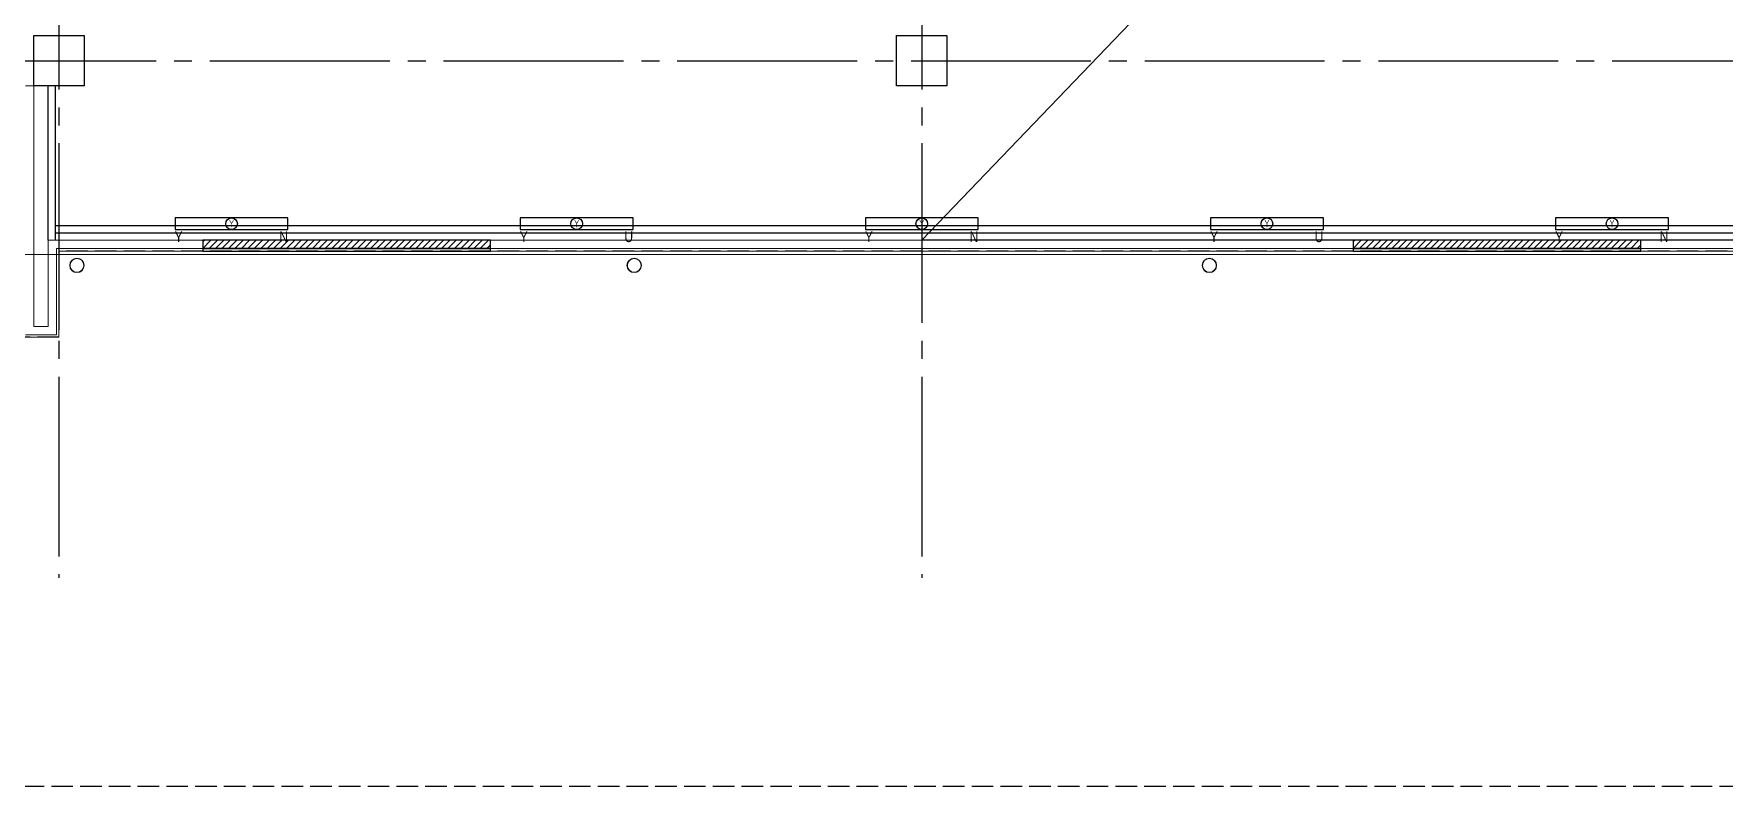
# Model space of a CAD drawing. Header units: millimetres. Extents: x -17313 to 27370, y -1010 to 13584.
# Drawn here: x 12685 to 15036, y -1010 to 37 of the extents above; entities that cross this region are included whole.
import ezdxf
from ezdxf.enums import TextEntityAlignment as Align

# ---------------------------------------------------------------- set-up
doc = ezdxf.new("R2010")
doc.units = ezdxf.units.MM
doc.header["$LTSCALE"] = 100
doc.linetypes.add('X-S-FAB-L10$0$COL-CEN-LIN', pattern=[3.25, 2.5, -0.25, 0.25, -0.25])
doc.linetypes.add('X-S-FAB-L10$0$HIDDEN', pattern=[0.4, 0.3, -0.1])
for name, color, linetype in [('0-XREF', 7, 'Continuous'), ('188K-SM-03-F10-ARCH-PA-Y2257103$0$K-岩棉 2hr 7.5-非抗', 53, 'Continuous'), ('188K-SM-06-F10-ELEC-LIGHT-Y2257103$0$E-LIGHT(Y)-N', 8, 'Continuous'), ('188K-SM-06-F10-ELEC-LIGHT-Y2257103$0$E-LIGHT(Y)-U XLPE', 8, 'Continuous'), ('X-S-FAB-L10$0$0-DIM-TXT', 8, 'Continuous'), ('X-S-FAB-L10$0$A-OBJE-MEP', 8, 'Continuous'), ('X-S-FAB-L10$0$A-WALL-EX', 8, 'Continuous'), ('X-S-FAB-L10$0$BLOCK', 8, 'Continuous'), ('X-S-FAB-L10$0$CCL', 8, 'X-S-FAB-L10$0$COL-CEN-LIN'), ('X-S-FAB-L10$0$COL-S', 8, 'Continuous'), ('X-S-FAB-L10$0$HID', 8, 'X-S-FAB-L10$0$HIDDEN'), ('X-S-FAB-L10$0$S-FNDN', 8, 'Continuous'), ('X-S-FAB-L10$0$WALL_188K_EX', 8, 'Continuous')]:
    doc.layers.add(name, color=color, linetype=linetype)
doc.styles.add('188K-SM-06-F10-ELEC-LIGHT-Y2257103$0$AE', font='isocp.shx', dxfattribs={"bigfont": 'chineset.shx'})
doc.styles.add('188K-SM-06-F10-ELEC-LIGHT-Y2257103$0$Standard', font='arial.ttf')
doc.styles.add('X-S-FAB-L10$0$CHINA', font='simplex.shx', dxfattribs={"width": 0.75, "bigfont": 'chineset.shx'})
doc.styles.add('X-S-FAB-L10$0$Standard', font='', dxfattribs={"width": 0.8})
doc.styles.add('X-S-FAB-L10$0$TG_NOTE_TEXT', font='simplex.shx', dxfattribs={"width": 0.75, "bigfont": 'chineset.shx'})
doc.styles.get('X-S-FAB-L10$0$Standard').set_extended_font_data('Microsoft JhengHei')

# ---------------------------------------------------------------- blocks, each defined once
blk = doc.blocks.new('X-S-FAB-L10$0$FAB2-L05')
at = {"layer": 'X-S-FAB-L10$0$CCL'}
for p, q in [((-13440, 11005), (-13440, 0)), ((-12240, 11005), (-12240, 0)), ((-26880, 720), (1210, 720))]:
    blk.add_line(p, q, dxfattribs=at)
at = {"layer": 'X-S-FAB-L10$0$COL-S'}
for points in [[(-13475, 755), (-13405, 755), (-13405, 685), (-13475, 685)], [(-12275, 755), (-12205, 755), (-12205, 685), (-12275, 685)]]:
    blk.add_lwpolyline(points, close=True, dxfattribs=at)
blk = doc.blocks.new('X-S-FAB-L10')
at = {"layer": 'X-S-FAB-L10$0$WALL_188K_EX'}
h = blk.add_hatch(dxfattribs=at)
h.set_pattern_fill('LINE', color=256, scale=2, angle=45)
h.set_pattern_definition([(45, (13221.6165, -265), (-4.49013, 4.49013), [])])
h.paths.add_polyline_path([(12920, -261.5), (13320, -261.5), (13320, -250), (12920, -250)])
h = blk.add_hatch(dxfattribs=at)
h.set_pattern_fill('LINE', color=256, scale=2, angle=45)
h.set_pattern_definition([(45, (14821.6165, -265), (-4.49013, 4.49013), [])])
h.paths.add_polyline_path([(14520, -261.5), (14920, -261.5), (14920, -250), (14520, -250)])
at = {"layer": 'DefPoints'}
blk.add_lwpolyline([(16745, -35), (15995, -35), (15995, 35), (15925, 35), (15925, -35), (15155, -35), (15155, 35), (15085, 35), (15085, -35), (15155, -35), (15155, -250), (13920, -250), (19914.055, 6000), (21180, 7320), (21180, 5520), (23465, 5520), (23485, 3587.5), (24315, 3587.5), (24315, 1870), (17075, 1870), (17075, 2060), (16745, 2060), (16745, -21.034)], close=True, dxfattribs=at)
at = {"layer": 'X-S-FAB-L10$0$A-OBJE-MEP', "lineweight": 0, "flags": 128}
for points in [[(12754.5, -285, 1), (12735.5, -285, 1)], [(13529.5, -285, 1), (13510.5, -285, 1)], [(14329.5, -285, 1), (14310.5, -285, 1)]]:
    blk.add_lwpolyline(points, format="xyb", close=True, dxfattribs=at)
at = {"layer": 'X-S-FAB-L10$0$A-OBJE-MEP', "lineweight": 0}
for centre in [(12745, -285), (13520, -285), (14320, -285)]:
    blk.add_circle(centre, 10, dxfattribs=at)
at = {"layer": 'X-S-FAB-L10$0$A-WALL-EX', "lineweight": 0}
for p, q in [((12920, -265), (12920, -250)), ((13320, -265), (13320, -250)), ((14520, -265), (14520, -250)), ((14920, -265), (14920, -250)), ((12716.5, -261.5), (12716.5, -265)), ((12720, -261.5), (12716.5, -261.5)), ((12716.5, -261.5), (12716.5, -265)), ((12716.5, -265), (12716.5, -381.5)), ((12920, -261.5), (12720, -261.5)), ((14520, -261.5), (13320, -261.5)), ((15120, -261.5), (14920, -261.5)), ((12673.5, -381.5), (12685, -381.5)), ((12673.5, -381.5), (12685, -381.5)), ((12705, -381.5), (12685, -381.5)), ((12705, -381.5), (12716.5, -381.5)), ((12705, -381.5), (12716.5, -381.5))]:
    blk.add_line(p, q, dxfattribs=at)
at = {"layer": 'X-S-FAB-L10$0$A-WALL-EX', "lineweight": 0, "flags": 128}
for points in [[(12685, -35), (12673.5, -35)], [(12685, -370), (12685, -35)], [(12705, -250), (12705, -261.5)], [(12920, -250), (12705, -250)], [(14520, -250), (13320, -250)], [(15135, -250), (14920, -250)], [(12705, -261.5), (12705, -370)], [(12720, -265), (12920, -265)], [(12720, -385), (12720, -265)], [(15120, -265), (12720, -265)], [(15120, -265), (12720, -265)], [(15120, -265), (12720, -265)], [(12920, -265), (12720, -265)], [(12920, -265), (12720, -265)], [(12920, -265), (12720, -265)], [(12920, -265), (12720, -265)], [(13320, -265), (14520, -265)], [(14520, -265), (13320, -265)], [(14520, -265), (13320, -265)], [(14520, -265), (13320, -265)], [(14520, -265), (13320, -265)], [(14920, -265), (15120, -265)], [(15120, -265), (14920, -265)], [(15120, -265), (14920, -265)], [(15120, -265), (14920, -265)], [(15120, -265), (14920, -265)], [(12705, -370), (12685, -370)], [(12673.5, -385), (12716.5, -385)], [(12720, -385), (12716.5, -385)]]:
    blk.add_lwpolyline(points, dxfattribs=at)
at = {"layer": 'X-S-FAB-L10$0$COL-S'}
for p, q in [((12685, 35), (12755, 35)), ((12685, -35), (12685, 35)), ((12755, 35), (12755, -35)), ((12755, -35), (12685, -35))]:
    blk.add_line(p, q, dxfattribs=at)
at = {"layer": 'X-S-FAB-L10$0$HID'}
for p, q in [((15120, -265), (12720, -265)), ((12720, -265), (12720, -385)), ((12720, -385), (12670, -385)), ((2509.405, -1010), (17209, -1010))]:
    blk.add_line(p, q, dxfattribs=at)
at = {"layer": 'X-S-FAB-L10$0$S-FNDN', "lineweight": 0, "flags": 128}
blk.add_lwpolyline([(11070, 4530), (11935, 4530), (11935, -55), (12665, -55), (12665, -270), (15175, -270), (15175, -55), (15905, -55), (15905, 4530), (16672.5, 4530), (16672.5, 5003), (15905, 5003), (15905, 9055), (11935, 9055), (11935, 5003), (11070, 5003)], close=True, dxfattribs=at)
at = {"layer": 'X-S-FAB-L10$0$WALL_188K_EX'}
for points in [[(12920, -261.5), (13320, -261.5), (13320, -250), (12920, -250)], [(14520, -261.5), (14920, -261.5), (14920, -250), (14520, -250)], [(12920, -265), (13320, -265), (13320, -261.5), (12920, -261.5)], [(14520, -265), (14920, -265), (14920, -261.5), (14520, -261.5)]]:
    blk.add_lwpolyline(points, close=True, dxfattribs=at)
at = {"layer": 'X-S-FAB-L10$0$BLOCK'}
blk.add_blockref('X-S-FAB-L10$0$FAB2-L05', (26160, -720), dxfattribs=at)
at = {"style": 'X-S-FAB-L10$0$TG_NOTE_TEXT', "width": 0.5, "flags": 1}
for p in [(7463.301, 9020), (18268.251, 8649), (11197.77, 4800.167), (16485.801, 4800.167), (25420.27, 2635), (13360, 320.001, 0), (7463.301, -33.333)]:
    blk.add_attdef('WH', text='', height=20, dxfattribs=at).set_placement(p, align=Align.BOTTOM_LEFT)
at = {"width": 0.5}
for style, p in [('X-S-FAB-L10$0$TG_NOTE_TEXT', (7585, 9020)), ('X-S-FAB-L10$0$TG_NOTE_TEXT', (18389.95, 8649)), ('X-S-FAB-L10$0$TG_NOTE_TEXT', (11117.5, 4813.5)), ('X-S-FAB-L10$0$TG_NOTE_TEXT', (16607.5, 4813.5)), ('X-S-FAB-L10$0$TG_NOTE_TEXT', (25350, 2635)), ('X-S-FAB-L10$0$Standard', (13129.375, 325.001, 0)), ('X-S-FAB-L10$0$TG_NOTE_TEXT', (7585, -20))]:
    blk.add_attdef('DESC', text='', height=10, dxfattribs=dict(at, style=style)).set_placement(p, align=Align.BOTTOM_LEFT)
for tag, style, p in [('TYPE', 'X-S-FAB-L10$0$TG_NOTE_TEXT', (7619.286, 9020)), ('NO', 'X-S-FAB-L10$0$TG_NOTE_TEXT', (7650.095, 9020)), ('TYPE', 'X-S-FAB-L10$0$TG_NOTE_TEXT', (18424.236, 8649)), ('NO', 'X-S-FAB-L10$0$TG_NOTE_TEXT', (18455.045, 8649)), ('NO', 'X-S-FAB-L10$0$TG_NOTE_TEXT', (11088.595, 4813.5)), ('TYPE', 'X-S-FAB-L10$0$TG_NOTE_TEXT', (11151.786, 4813.5)), ('TYPE', 'X-S-FAB-L10$0$TG_NOTE_TEXT', (16641.786, 4813.5)), ('NO', 'X-S-FAB-L10$0$TG_NOTE_TEXT', (16672.595, 4813.5)), ('NO', 'X-S-FAB-L10$0$TG_NOTE_TEXT', (25313, 2635)), ('TYPE', 'X-S-FAB-L10$0$TG_NOTE_TEXT', (25350, 2635)), ('NO', 'X-S-FAB-L10$0$Standard', (13100, 320.001, 0)), ('TYPE', 'X-S-FAB-L10$0$Standard', (13129.375, 320.001, 0)), ('TYPE', 'X-S-FAB-L10$0$TG_NOTE_TEXT', (7619.286, -20)), ('NO', 'X-S-FAB-L10$0$TG_NOTE_TEXT', (7650.095, -20))]:
    blk.add_attdef(tag, text='', height=10, dxfattribs=dict(at, style=style)).set_placement(p, align=Align.BOTTOM_RIGHT)
for rotation, style, p in [(180, 'X-S-FAB-L10$0$Standard', (317.625, 7480)), (180, 'X-S-FAB-L10$0$Standard', (1217.625, 7480)), (90, 'X-S-FAB-L10$0$TG_NOTE_TEXT', (24310, 3647.5)), (270, 'X-S-FAB-L10$0$TG_NOTE_TEXT', (17080, 1605))]:
    blk.add_attdef('DESC', text='', height=10, rotation=rotation, dxfattribs=dict(at, style=style)).set_placement(p, align=Align.BOTTOM_LEFT)
for tag, rotation, style, p in [('TYPE', 180, 'X-S-FAB-L10$0$Standard', (317.625, 7480)), ('NO', 180, 'X-S-FAB-L10$0$Standard', (347, 7480)), ('TYPE', 180, 'X-S-FAB-L10$0$Standard', (1217.625, 7480)), ('NO', 180, 'X-S-FAB-L10$0$Standard', (1247, 7480)), ('TYPE', 90, 'X-S-FAB-L10$0$TG_NOTE_TEXT', (24310, 3647.5)), ('NO', 90, 'X-S-FAB-L10$0$TG_NOTE_TEXT', (24310, 3610.5)), ('TYPE', 270, 'X-S-FAB-L10$0$TG_NOTE_TEXT', (17080, 1605)), ('NO', 270, 'X-S-FAB-L10$0$TG_NOTE_TEXT', (17080, 1573))]:
    blk.add_attdef(tag, text='', height=10, rotation=rotation, dxfattribs=dict(at, style=style)).set_placement(p, align=Align.BOTTOM_RIGHT)
at = {"style": 'X-S-FAB-L10$0$TG_NOTE_TEXT', "width": 0.5, "flags": 1}
for rotation, p in [(180, (43, 7480)), (180, (943, 7480)), (90, (24310, 3717.77)), (270, (17080, 1711.699))]:
    blk.add_attdef('WH', text='', height=20, rotation=rotation, dxfattribs=at).set_placement(p, align=Align.BOTTOM_LEFT)
at = {"layer": 'X-S-FAB-L10$0$0-DIM-TXT', "style": 'X-S-FAB-L10$0$CHINA', "width": 0.75}
for p in [(667.414, 7855.1, -2689.4), (22627.353, 6728.814), (25644.722, 6728.814), (24778.787, 5569.051), (1118.252, 4980), (417.801, 4594.623), (23874.84, 4355), (22927.43, 4330.122), (23749.869, 3901.367), (417.801, 3765.236), (1118.252, 3730), (417.801, 3115.79), (536.882, 2227.832), (16908.994, 1782.652), (888.445, 880.466), (16977.43, 750), (18878.841, 750), (25641.221, 553.233), (21364.03, 526.894)]:
    blk.add_attdef('HIG', text='', height=80, dxfattribs=at).set_placement(p, align=Align.MIDDLE_LEFT)
blk = doc.blocks.new('188K-SM-03-F10-ARCH-PA-Y2257103')
at = {"layer": '188K-SM-03-F10-ARCH-PA-Y2257103$0$K-岩棉 2hr 7.5-非抗'}
for p, q in [((12705, -250), (12705, -35)), ((12715, -250, 0), (12715, -35)), ((15125, -230, 0), (12715, -230, 0)), ((15125, -240), (12715, -240, 0))]:
    blk.add_line(p, q, dxfattribs=at)
blk = doc.blocks.new('188K-SM-06-F10-ELEC-LIGHT-Y2257103$0$防塵防水燈(黃光)-CAS')
at = {"ltscale": 600}
blk.add_lwpolyline([(-78.5, -8.1), (78.5, -8.1), (78.5, 8.1), (-78.5, 8.1)], close=True, dxfattribs=at)
blk.add_circle((0, 0), 8.1, dxfattribs=at)
at = {"style": '188K-SM-06-F10-ELEC-LIGHT-Y2257103$0$AE', "width": 0.7}
blk.add_text('Y', height=10, dxfattribs=at).set_placement((0, 0), align=Align.MIDDLE)
at = {"style": '188K-SM-06-F10-ELEC-LIGHT-Y2257103$0$Standard', "width": 0.8}
for s, p in [('Y', (-68, -18.1)), ('N', (78.5, -18.1))]:
    blk.add_text(s, height=15, dxfattribs=at).set_placement(p, align=Align.MIDDLE_RIGHT)
blk = doc.blocks.new('*U379')
at = {"ltscale": 600}
blk.add_lwpolyline([(-78.5, -8.1), (78.5, -8.1), (78.5, 8.1), (-78.5, 8.1)], close=True, dxfattribs=at)
blk.add_circle((0, 0), 8.1, dxfattribs=at)
at = {"style": '188K-SM-06-F10-ELEC-LIGHT-Y2257103$0$AE', "width": 0.7}
blk.add_text('Y', height=10, dxfattribs=at).set_placement((0, 0), align=Align.MIDDLE)
at = {"style": '188K-SM-06-F10-ELEC-LIGHT-Y2257103$0$Standard', "width": 0.8}
for s, p in [('Y', (-68, -18.1)), ('U', (78.5, -18.1))]:
    blk.add_text(s, height=15, dxfattribs=at).set_placement(p, align=Align.MIDDLE_RIGHT)
blk = doc.blocks.new('188K-SM-06-F10-ELEC-LIGHT-Y2257103')
at = {"layer": '188K-SM-06-F10-ELEC-LIGHT-Y2257103$0$E-LIGHT(Y)-N'}
for p in [(12960, -226.9, 0), (13920, -226.9, 0), (14880, -226.9, 0)]:
    blk.add_blockref('188K-SM-06-F10-ELEC-LIGHT-Y2257103$0$防塵防水燈(黃光)-CAS', p, dxfattribs=at)
at = {"layer": '188K-SM-06-F10-ELEC-LIGHT-Y2257103$0$E-LIGHT(Y)-U XLPE'}
for p in [(13440, -226.9, 0), (14400, -226.9, 0)]:
    blk.add_blockref('*U379', p, dxfattribs=at)

msp = doc.modelspace()

# ---------------------------------------------------------------- block references
at = {"layer": '0-XREF'}
for name in ['X-S-FAB-L10', '188K-SM-06-F10-ELEC-LIGHT-Y2257103', '188K-SM-03-F10-ARCH-PA-Y2257103']:
    msp.add_blockref(name, (0, 0), dxfattribs=at)

doc.saveas('drawing.dxf')
